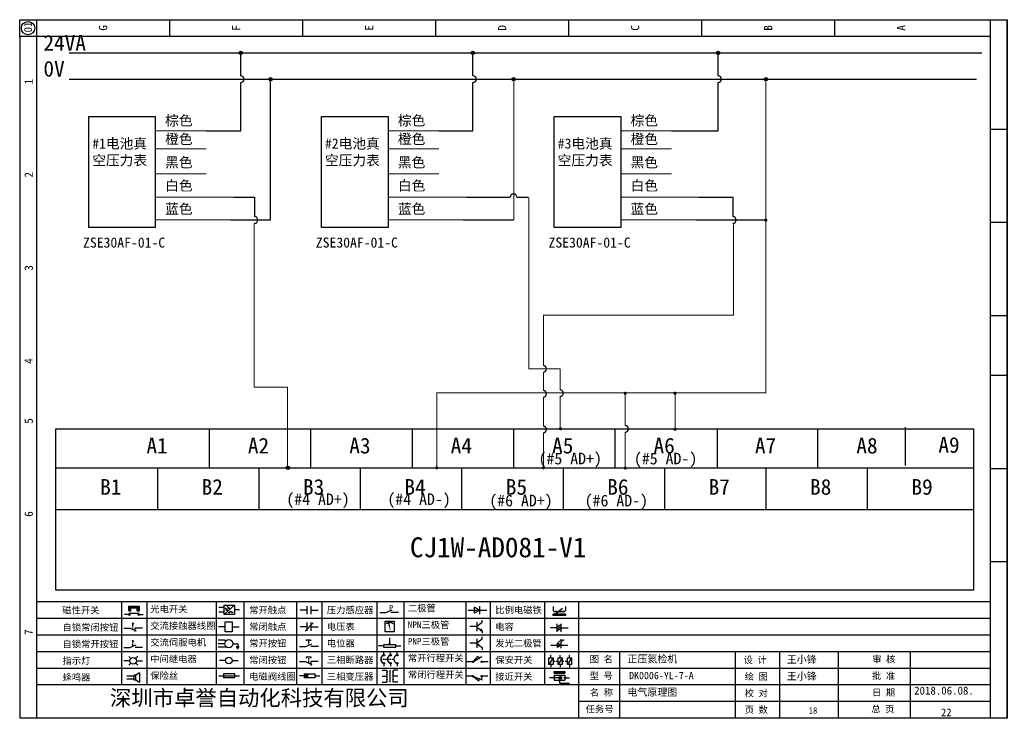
# Model space of a CAD drawing. Header units: millimetres. Extents: x 946 to 4507, y -1073 to 3239.
# Drawn here: x 1613.5 to 1910.5, y -706.6 to -496.6 of the extents above; entities that cross this region are included whole.
import ezdxf

# ---------------------------------------------------------------- set-up
doc = ezdxf.new("R2010")
doc.units = ezdxf.units.MM
doc.layers.add('1', color=3, linetype='Continuous', lineweight=20)
doc.styles.get("Standard").update_dxf_attribs({"font": ''})
doc.styles.add('汉字', font='')
doc.styles.get('Standard').set_extended_font_data('SimSun')
doc.styles.get('汉字').set_extended_font_data('新宋体')

# ---------------------------------------------------------------- blocks, each defined once
blk = doc.blocks.new('磁性开关')
at = {"linetype": 'ByBlock'}
h = blk.add_hatch(dxfattribs=at)
h.set_pattern_fill('ANSI31', color=256, scale=0.1, style=0)
h.paths.add_polyline_path([(-1907.69, -775.29), (-1910.88, -775.29), (-1910.88, -776.69), (-1910.25, -776.69), (-1910.25, -775.79), (-1908.31, -775.79), (-1908.31, -776.69), (-1907.69, -776.69)])
for p, q in [((-1910.91, -777.81), (-1912.09, -777.81)), ((-1910.88, -776.69), (-1910.88, -775.29)), ((-1910.88, -775.29), (-1907.69, -775.29)), ((-1910.88, -776.69), (-1910.25, -776.69)), ((-1910.88, -777.39), (-1907.69, -777.39)), ((-1910.25, -776.69), (-1910.25, -775.79)), ((-1910.25, -775.79), (-1908.31, -775.79)), ((-1908.31, -776.69), (-1908.31, -775.79)), ((-1908.31, -776.69), (-1907.69, -776.69)), ((-1907.69, -775.29), (-1907.69, -776.69)), ((-1907.66, -777.81), (-1906.48, -777.81))]:
    blk.add_line(p, q, dxfattribs=at)
for centre in [(-1910.68, -777.81), (-1907.88, -777.81)]:
    blk.add_circle(centre, 0.225, dxfattribs=at)
blk = doc.blocks.new('*U61')
at = {"linetype": 'ByBlock'}
for p, q in [((-1909.23, -780.45), (-1909.23, -780.67)), ((-1909.23, -780.45), (-1908.92, -780.84)), ((-1909.23, -780.84), (-1909.23, -781.05)), ((-1911.92, -782.07), (-1910.06, -782.07)), ((-1910.06, -782.07), (-1908.18, -782.88)), ((-1909.23, -781.23), (-1909.23, -781.44)), ((-1909.23, -781.61), (-1909.23, -781.83)), ((-1909.23, -782), (-1909.23, -782.21)), ((-1909.23, -782.38), (-1909.23, -782.43)), ((-1908.52, -783.07), (-1908.52, -782.07)), ((-1906.25, -782.07), (-1908.52, -782.07))]:
    blk.add_line(p, q, dxfattribs=at)
blk = doc.blocks.new('*U62')
at = {"linetype": 'ByBlock'}
for p, q in [((-1911.92, -792.89), (-1910.06, -792.89)), ((-1910.06, -792.89), (-1908.18, -792.08)), ((-1908.88, -791.17), (-1909.23, -790.71)), ((-1909.23, -790.71), (-1909.23, -790.92)), ((-1909.23, -791.09), (-1909.23, -791.31)), ((-1909.23, -791.48), (-1909.23, -791.69)), ((-1909.23, -791.86), (-1909.23, -792.08)), ((-1909.23, -792.25), (-1909.23, -792.47)), ((-1906.25, -792.89), (-1908.52, -792.89))]:
    blk.add_line(p, q, dxfattribs=at)
blk = doc.blocks.new('蜂鸣器')
at = {"linetype": 'ByBlock'}
for p, q in [((-1907.17, -795.53), (-1908.25, -796.26)), ((-1907.17, -795.53), (-1907.17, -798.41)), ((-1908.8, -796.48), (-1911.01, -796.48)), ((-1908.8, -797.46), (-1911.01, -797.46)), ((-1908.25, -796.26), (-1908.8, -796.26)), ((-1908.8, -797.68), (-1908.8, -796.26)), ((-1908.25, -797.68), (-1908.8, -797.68)), ((-1908.25, -797.68), (-1908.25, -796.26)), ((-1907.17, -798.41), (-1908.25, -797.68))]:
    blk.add_line(p, q, dxfattribs=at)
blk = doc.blocks.new('指示灯')
at = {"linetype": 'ByBlock'}
for p, q in [((-1854.25, -776.92), (-1856.06, -776.92)), ((-1854.62, -775.59), (-1853.97, -776.23)), ((-1854.62, -778.25), (-1853.97, -777.61)), ((-1851.9, -775.59), (-1852.54, -776.23)), ((-1851.9, -778.25), (-1852.54, -777.61)), ((-1852.26, -776.92), (-1850.45, -776.92))]:
    blk.add_line(p, q, dxfattribs=at)
blk.add_circle((-1853.26, -776.92), 0.992, dxfattribs=at)
blk = doc.blocks.new('光电开关')
at = {"linetype": 'ByBlock'}
h = blk.add_hatch(dxfattribs=at)
h.set_pattern_fill('ANSI31', color=256, scale=0.01, style=0)
h.set_pattern_definition([(45, (0.172267, 0), (-0.0224506403, 0.0224506403), [])])
h.paths.add_polyline_path([(-1882.44, -776.34), (-1882.5, -775.91), (-1882.68, -776.07)])
h.paths.add_polyline_path([(-1882.44, -776.34), (-1882.68, -776.07), (-1882.86, -776.23)])
h.paths.add_polyline_path([(-1883.11, -776.45), (-1883.29, -776.61), (-1883.05, -776.88)])
h.paths.add_polyline_path([(-1883.29, -776.61), (-1883.47, -776.77), (-1883.05, -776.88)])
for p, q in [((-1884.01, -775.96), (-1885.56, -775.96)), ((-1884.01, -777.39), (-1885.56, -777.39)), ((-1880.91, -775.3), (-1884.01, -778.05)), ((-1883.75, -776.09), (-1883.05, -776.88)), ((-1883.11, -776.45), (-1883.47, -776.77)), ((-1883.05, -776.88), (-1883.47, -776.77)), ((-1883.14, -775.55), (-1882.44, -776.34)), ((-1883.05, -776.88), (-1883.11, -776.45)), ((-1882.5, -775.91), (-1882.86, -776.23)), ((-1882.44, -776.34), (-1882.86, -776.23)), ((-1882.78, -777.47), (-1882.23, -777.47)), ((-1882.44, -776.34), (-1882.5, -775.91)), ((-1882.23, -777.47), (-1882.23, -777.14)), ((-1882.23, -777.14), (-1881.78, -777.14)), ((-1881.78, -777.47), (-1881.78, -777.14)), ((-1881.23, -777.47), (-1881.78, -777.47)), ((-1879.37, -776.67), (-1880.91, -776.67))]:
    blk.add_line(p, q, dxfattribs=at)
blk.add_lwpolyline([(-1884.01, -775.3), (-1880.91, -775.3), (-1880.91, -778.05), (-1884.01, -778.05)], close=True, dxfattribs=at)
blk = doc.blocks.new('交流接触器线圈')
at = {"linetype": 'ByBlock'}
for p, q in [((-1880.82, -781.77), (-1882.87, -781.77)), ((-1878.72, -781.77), (-1876.67, -781.77))]:
    blk.add_line(p, q, dxfattribs=at)
blk.add_lwpolyline([(-1880.82, -780.28), (-1878.72, -780.28), (-1878.72, -783.26), (-1880.82, -783.26)], close=True, dxfattribs=at)
blk = doc.blocks.new('交流伺服电机')
at = {"linetype": 'ByBlock'}
for p, q in [((-1880.97, -785.75), (-1882.94, -785.75)), ((-1880.97, -786.85), (-1882.94, -786.85)), ((-1880.97, -785.75), (-1880.65, -786.03)), ((-1878.49, -786.85), (-1877.07, -786.85)), ((-1877.07, -786.85), (-1877.07, -787.72)), ((-1880.97, -787.94), (-1882.94, -787.94)), ((-1880.97, -787.94), (-1880.65, -787.67)), ((-1877.54, -787.72), (-1876.59, -787.72)), ((-1877.38, -788.01), (-1876.75, -788.01)), ((-1877.23, -788.29), (-1876.9, -788.29))]:
    blk.add_line(p, q, dxfattribs=at)
blk.add_circle((-1879.73, -786.85), 1.24, dxfattribs=at)
blk = doc.blocks.new('中间继电器')
at = {"linetype": 'ByBlock'}
for p, q in [((-1880.72, -791.92), (-1882.54, -791.92)), ((-1878.74, -791.92), (-1876.92, -791.92))]:
    blk.add_line(p, q, dxfattribs=at)
blk.add_circle((-1879.73, -791.92), 0.992, dxfattribs=at)
blk = doc.blocks.new('保险丝')
at = {"linetype": 'ByBlock'}
blk.add_line((-1882.72, -796.49), (-1876.55, -796.49), dxfattribs=at)
blk.add_lwpolyline([(-1881.2, -795.86), (-1878.06, -795.86), (-1878.06, -797.12), (-1881.2, -797.12)], close=True, dxfattribs=at)
blk = doc.blocks.new('常开按钮')
at = {"linetype": 'ByBlock'}
for p, q in [((-1910.06, -787.73), (-1908.18, -786.93)), ((-1909.9, -785.68), (-1908.56, -785.68)), ((-1909.9, -785.68), (-1909.9, -786.07)), ((-1909.23, -785.68), (-1909.23, -785.89)), ((-1909.23, -786.06), (-1909.23, -786.28)), ((-1909.23, -786.45), (-1909.23, -786.67)), ((-1909.23, -786.84), (-1909.23, -787.05)), ((-1908.56, -785.68), (-1908.56, -786.07)), ((-1911.92, -787.73), (-1910.06, -787.73)), ((-1909.23, -787.22), (-1909.23, -787.38)), ((-1906.25, -787.73), (-1908.52, -787.73))]:
    blk.add_line(p, q, dxfattribs=at)
blk = doc.blocks.new('常开触点')
at = {"linetype": 'ByBlock'}
for p, q in [((-1853.82, -782.99), (-1853.82, -780.56)), ((-1852.6, -782.99), (-1852.6, -780.56)), ((-1853.82, -781.77), (-1855.88, -781.77)), ((-1852.6, -781.77), (-1850.55, -781.77))]:
    blk.add_line(p, q, dxfattribs=at)
blk = doc.blocks.new('常闭触点')
at = {"linetype": 'ByBlock'}
for p, q in [((-1853.82, -786.77), (-1855.88, -786.77)), ((-1852.01, -785.66), (-1854.43, -788.1)), ((-1853.82, -787.99), (-1853.82, -785.56)), ((-1852.6, -787.99), (-1852.6, -785.56)), ((-1852.6, -786.77), (-1850.55, -786.77))]:
    blk.add_line(p, q, dxfattribs=at)
blk = doc.blocks.new('常闭按钮')
at = {"linetype": 'ByBlock'}
for p, q in [((-1856.13, -792.28), (-1854.28, -792.28)), ((-1854.28, -792.28), (-1852.4, -793.09)), ((-1854.11, -790.83), (-1852.77, -790.83)), ((-1854.11, -790.83), (-1854.11, -791.22)), ((-1853.44, -790.83), (-1853.44, -791.04)), ((-1853.44, -791.21), (-1853.44, -791.43)), ((-1853.44, -791.6), (-1853.44, -791.82)), ((-1853.44, -791.99), (-1853.44, -792.2)), ((-1853.44, -792.37), (-1853.44, -792.53)), ((-1852.77, -790.83), (-1852.77, -791.22)), ((-1850.47, -792.28), (-1852.73, -792.28)), ((-1852.73, -792.28), (-1852.73, -793.43))]:
    blk.add_line(p, q, dxfattribs=at)
blk = doc.blocks.new('电磁阀线圈')
at = {"linetype": 'ByBlock'}
for p, q in [((-1854.61, -795.92), (-1853.75, -797.16)), ((-1853.75, -795.92), (-1854.61, -797.16)), ((-1853.75, -795.92), (-1853.75, -797.16)), ((-1854.61, -796.54), (-1856.17, -796.54)), ((-1851.53, -796.54), (-1849.97, -796.54))]:
    blk.add_line(p, q, dxfattribs=at)
blk.add_lwpolyline([(-1854.61, -795.92), (-1851.53, -795.92), (-1851.53, -797.16), (-1854.61, -797.16)], close=True, dxfattribs=at)
blk = doc.blocks.new('电压表')
at = {"linetype": 'ByBlock'}
for p, q in [((-1814.84, -780.75), (-1814.91, -781.13)), ((-1814.6, -781.05), (-1814.91, -781.13)), ((-1814.84, -780.75), (-1814.46, -782.26)), ((-1814.84, -780.75), (-1814.6, -781.05))]:
    blk.add_line(p, q, dxfattribs=at)
blk.add_lwpolyline([(-1815.84, -780.34), (-1813.07, -780.34), (-1813.07, -783.49), (-1815.84, -783.49)], close=True, dxfattribs=at)
blk.add_arc((-1814.46, -782.26), 1.56, 46.8313, 133.1687, dxfattribs=at)
at = {"linetype": 'ByBlock', "insert": (-1814.7, -782.39), "char_height": 0.75, "width": 0.6768, "attachment_point": 1}
blk.add_mtext('V', dxfattribs=at)
blk = doc.blocks.new('电位器')
at = {"linetype": 'ByBlock'}
for p, q in [((-1814.45, -787.3), (-1814.62, -786.96)), ((-1814.62, -786.96), (-1814.27, -786.96)), ((-1814.45, -787.3), (-1814.45, -785.39)), ((-1814.45, -787.3), (-1814.27, -786.96)), ((-1816.21, -787.75), (-1817.79, -787.75)), ((-1812.68, -787.75), (-1811.1, -787.75))]:
    blk.add_line(p, q, dxfattribs=at)
blk.add_lwpolyline([(-1816.21, -787.3), (-1812.68, -787.3), (-1812.68, -788.2), (-1816.21, -788.2)], close=True, dxfattribs=at)
blk = doc.blocks.new('三相断路器')
at = {"linetype": 'ByBlock'}
for p, q in [((-1816.17, -790.33), (-1816.17, -789.7)), ((-1814.17, -790.33), (-1814.17, -789.7)), ((-1812.18, -790.33), (-1812.18, -789.7)), ((-1817.14, -791.74), (-1816.72, -791.74)), ((-1816.45, -791.74), (-1816.03, -791.74)), ((-1815.76, -791.74), (-1815.34, -791.74)), ((-1815.07, -791.74), (-1814.65, -791.74)), ((-1814.38, -791.74), (-1813.96, -791.74)), ((-1813.69, -791.74), (-1813.27, -791.74)), ((-1816.17, -793.19), (-1816.17, -793.83)), ((-1814.17, -793.19), (-1814.17, -793.83)), ((-1812.18, -793.19), (-1812.18, -793.83))]:
    blk.add_line(p, q, dxfattribs=at)
for centre in [(-1816.17, -790.55), (-1816.17, -792.98), (-1814.17, -790.55), (-1814.17, -792.98), (-1812.18, -790.55), (-1812.18, -792.98)]:
    blk.add_circle(centre, 0.219, dxfattribs=at)
for centre in [(-1815.81, -791.74), (-1813.82, -791.74), (-1811.83, -791.74)]:
    blk.add_arc(centre, 1.32, 115.5791, 244.4209, dxfattribs=at)
blk = doc.blocks.new('三相变压器')
at = {"linetype": 'ByBlock'}
for p, q in [((-1816.69, -795.03), (-1815.37, -795.03)), ((-1815.37, -795.03), (-1815.37, -795.24)), ((-1814.34, -798.7), (-1814.34, -795.04)), ((-1812, -795.03), (-1813.32, -795.03)), ((-1813.32, -795.03), (-1813.32, -795.24)), ((-1816.69, -796.87), (-1815.37, -796.87)), ((-1816.69, -798.71), (-1815.37, -798.71)), ((-1815.37, -798.71), (-1815.37, -798.5)), ((-1812, -796.87), (-1813.32, -796.87)), ((-1813.32, -798.71), (-1813.32, -798.5)), ((-1812, -798.71), (-1813.32, -798.71))]:
    blk.add_line(p, q, dxfattribs=at)
for centre, start, end in [((-1815.37, -795.51), 270, 90), ((-1815.37, -796.06), 270, 90), ((-1813.32, -795.51), 90, 270), ((-1813.32, -796.06), 90, 270), ((-1815.37, -796.6), 270, 90), ((-1815.37, -797.14), 270, 90), ((-1815.37, -797.68), 270, 90), ((-1815.37, -798.23), 270, 90), ((-1813.32, -796.6), 90, 270), ((-1813.32, -797.14), 90, 270), ((-1813.32, -797.68), 90, 270), ((-1813.32, -798.23), 90, 270)]:
    blk.add_arc(centre, 0.271, start, end, dxfattribs=at)
blk = doc.blocks.new('压力感应器')
at = {"linetype": 'ByBlock'}
for p, q in [((-1817.44, -777.73), (-1815.59, -777.73)), ((-1815.59, -777.73), (-1813.71, -776.93)), ((-1811.78, -777.73), (-1814.05, -777.73))]:
    blk.add_line(p, q, dxfattribs=at)
at = {"linetype": 'ByBlock', "insert": (-1814.65, -775.48), "char_height": 1.68, "width": 1.2242, "attachment_point": 1}
blk.add_mtext('{\\fNSimSun|b0|i0|c134|p49;P}', dxfattribs=at)
blk = doc.blocks.new('二极管')
at = {"linetype": 'ByBlock'}
for p, q in [((-1787.52, -776.77), (-1781.92, -776.77)), ((-1783.97, -776.77), (-1785.69, -775.9)), ((-1785.69, -775.9), (-1785.69, -777.65)), ((-1783.97, -776.77), (-1785.69, -777.65)), ((-1783.97, -777.99), (-1783.97, -775.56))]:
    blk.add_line(p, q, dxfattribs=at)
blk = doc.blocks.new('NPN三极管')
at = {"linetype": 'ByBlock'}
for p, q in [((-1785.73, -780.61), (-1785.73, -783.32)), ((-1785.73, -781.82), (-1784.15, -780.66)), ((-1784.15, -780.66), (-1784.15, -779.98)), ((-1785.73, -781.97), (-1787.81, -781.97)), ((-1785.73, -782.11), (-1784.15, -783.27)), ((-1784.41, -782.73), (-1784.74, -783.18)), ((-1784.15, -783.27), (-1784.74, -783.18)), ((-1784.15, -783.27), (-1784.41, -782.73)), ((-1784.15, -783.27), (-1784.15, -783.96))]:
    blk.add_line(p, q, dxfattribs=at)
blk = doc.blocks.new('PNP三极管')
at = {"linetype": 'ByBlock'}
for p, q in [((-1784.9, -786.74), (-1786.98, -786.74)), ((-1784.9, -785.38), (-1784.9, -788.09)), ((-1784.9, -786.59), (-1783.32, -785.43)), ((-1784.9, -786.88), (-1783.32, -788.04)), ((-1784.9, -786.88), (-1784.31, -786.97)), ((-1784.9, -786.88), (-1784.64, -787.42)), ((-1784.31, -786.97), (-1784.64, -787.42)), ((-1783.32, -785.43), (-1783.32, -784.75)), ((-1783.32, -788.04), (-1783.32, -788.73))]:
    blk.add_line(p, q, dxfattribs=at)
blk = doc.blocks.new('常开行程开关')
at = {"linetype": 'ByBlock'}
for p, q in [((-1786.29, -792.3), (-1788.01, -792.3)), ((-1785.89, -792.17), (-1784.52, -790.62)), ((-1785.89, -792.17), (-1783.43, -790.72)), ((-1784.52, -790.62), (-1784.19, -791.17)), ((-1781.48, -792.3), (-1783.21, -792.3))]:
    blk.add_line(p, q, dxfattribs=at)
for centre in [(-1786.07, -792.3), (-1783.42, -792.3)]:
    blk.add_circle(centre, 0.219, dxfattribs=at)
blk = doc.blocks.new('常闭行程开关')
at = {"linetype": 'ByBlock'}
for p, q in [((-1786.34, -796.62), (-1788.07, -796.62)), ((-1785.93, -796.72), (-1783.25, -797.7)), ((-1785.93, -796.72), (-1784.3, -798)), ((-1784.3, -798), (-1784.08, -797.4)), ((-1783.48, -796.84), (-1783.48, -797.85)), ((-1781.54, -796.62), (-1783.26, -796.62))]:
    blk.add_line(p, q, dxfattribs=at)
for centre in [(-1786.12, -796.62), (-1783.48, -796.62)]:
    blk.add_circle(centre, 0.219, dxfattribs=at)
blk = doc.blocks.new('电容')
at = {"linetype": 'ByBlock'}
for p, q in [((-1756.08, -782.99), (-1756.08, -780.56)), ((-1754.86, -780.79), (-1756.08, -781.55)), ((-1754.86, -782.99), (-1754.86, -780.56)), ((-1756.08, -781.77), (-1758.13, -781.77)), ((-1754.86, -781.44), (-1756.08, -782.2)), ((-1754.86, -781.99), (-1756.08, -782.75)), ((-1754.86, -781.77), (-1752.81, -781.77))]:
    blk.add_line(p, q, dxfattribs=at)
blk = doc.blocks.new('发光二极管')
at = {"linetype": 'ByBlock'}
for p, q in [((-1758.01, -786.77), (-1752.89, -786.77)), ((-1754.84, -786.77), (-1756.04, -786.16)), ((-1756.04, -786.16), (-1756.04, -787.39)), ((-1754.84, -786.77), (-1756.04, -787.39)), ((-1755.78, -785.92), (-1754.89, -785.14)), ((-1754.89, -785.14), (-1755.2, -785.22)), ((-1755.2, -785.22), (-1755.01, -785.43)), ((-1755.08, -785.92), (-1754.18, -785.14)), ((-1754.89, -785.14), (-1755.01, -785.43)), ((-1754.84, -787.63), (-1754.84, -785.92)), ((-1754.18, -785.14), (-1754.49, -785.22)), ((-1754.49, -785.22), (-1754.31, -785.43)), ((-1754.18, -785.14), (-1754.31, -785.43))]:
    blk.add_line(p, q, dxfattribs=at)
blk = doc.blocks.new('比例电磁阀')
at = {"linetype": 'ByBlock'}
for p, q in [((-1757.26, -775.38), (-1757.26, -776.71)), ((-1757.26, -776.71), (-1757.05, -776.71)), ((-1753.6, -777.73), (-1757.25, -777.73)), ((-1757.25, -778.13), (-1757.25, -777.73)), ((-1753.6, -778.13), (-1757.25, -778.13)), ((-1754.5, -775.98), (-1756.35, -777.44)), ((-1756.35, -777.44), (-1756.25, -777.25)), ((-1756.35, -777.44), (-1756.15, -777.38)), ((-1756.15, -777.38), (-1756.25, -777.25)), ((-1753.58, -776.71), (-1753.8, -776.71)), ((-1753.6, -777.73), (-1753.6, -778.13)), ((-1753.58, -775.38), (-1753.58, -776.71))]:
    blk.add_line(p, q, dxfattribs=at)
for centre in [(-1756.78, -776.71), (-1756.24, -776.71), (-1755.7, -776.71), (-1755.15, -776.71), (-1754.61, -776.71), (-1754.07, -776.71)]:
    blk.add_arc(centre, 0.271, 180, 0, dxfattribs=at)
blk = doc.blocks.new('保安开关')
at = {"linetype": 'ByBlock'}
for p, q in [((-1757.96, -790.79), (-1757.96, -789.97)), ((-1755.17, -790.79), (-1755.17, -789.97)), ((-1752.39, -790.79), (-1752.39, -789.97)), ((-1757.33, -790.79), (-1758.6, -792.81)), ((-1757.96, -792.81), (-1757.96, -793.62)), ((-1757.33, -791.8), (-1756.72, -791.8)), ((-1756.35, -791.8), (-1755.89, -791.8)), ((-1754.54, -790.79), (-1755.81, -792.81)), ((-1755.17, -792.81), (-1755.17, -793.62)), ((-1754.52, -791.8), (-1754.06, -791.8)), ((-1753.69, -791.8), (-1753.08, -791.8)), ((-1751.75, -790.79), (-1753.02, -792.81)), ((-1752.39, -792.81), (-1752.39, -793.62))]:
    blk.add_line(p, q, dxfattribs=at)
for points in [[(-1758.6, -790.79), (-1757.33, -790.79), (-1757.33, -792.81), (-1758.6, -792.81)], [(-1755.81, -790.79), (-1754.54, -790.79), (-1754.54, -792.81), (-1755.81, -792.81)], [(-1753.02, -790.79), (-1751.75, -790.79), (-1751.75, -792.81), (-1753.02, -792.81)]]:
    blk.add_lwpolyline(points, close=True, dxfattribs=at)
blk = doc.blocks.new('接近开关')
at = {"linetype": 'ByBlock'}
h = blk.add_hatch(dxfattribs=at)
h.set_pattern_fill('ANSI31', color=256, scale=0.01, style=0)
h.set_pattern_definition([(45, (-89.131516, -30.795668), (-0.0224506403, 0.0224506403), [])])
h.paths.add_polyline_path([(-1513.76, -1123.35), (-1513.76, -1122.85), (-1516.96, -1122.85), (-1516.96, -1123.35)])
for p, q in [((-1517.18, -1124.71), (-1518.36, -1124.71)), ((-1516.96, -1123.35), (-1516.96, -1122.85)), ((-1516.96, -1122.85), (-1513.76, -1122.85)), ((-1516.96, -1123.35), (-1513.76, -1123.35)), ((-1516.96, -1123.95), (-1513.76, -1123.95)), ((-1516.96, -1123.95), (-1516.96, -1125.47)), ((-1516.96, -1125.47), (-1513.76, -1125.47)), ((-1515.91, -1124.71), (-1516.45, -1124.71)), ((-1515.11, -1124.31), (-1515.91, -1124.71)), ((-1515.11, -1125.11), (-1515.91, -1124.71)), ((-1515.33, -1124.53), (-1515.17, -1124.53)), ((-1515.33, -1124.88), (-1515.17, -1124.88)), ((-1515.25, -1124.45), (-1515.25, -1124.61)), ((-1515.11, -1124.31), (-1515.11, -1125.11)), ((-1515.11, -1124.48), (-1514.58, -1124.48)), ((-1515.11, -1124.94), (-1514.58, -1124.94)), ((-1513.76, -1122.85), (-1513.76, -1123.35)), ((-1513.76, -1123.95), (-1513.76, -1125.47)), ((-1513.54, -1124.71), (-1512.36, -1124.71)), ((-1515.36, -1125.69), (-1515.36, -1126.36)), ((-1515.36, -1126.36), (-1512.36, -1126.36))]:
    blk.add_line(p, q, dxfattribs=at)
for centre in [(-1516.96, -1124.71), (-1515.36, -1125.47), (-1513.76, -1124.71)]:
    blk.add_circle(centre, 0.225, dxfattribs=at)

msp = doc.modelspace()

# ---------------------------------------------------------------- hatches: boundary and pattern name
at = {"lineweight": -2}
h = msp.add_hatch(color=0, dxfattribs=at)
edge = h.paths.add_edge_path()
edge.add_arc((1679.992, -506.616), 0.5, 0, 360)
h = msp.add_hatch(color=0, dxfattribs=at)
edge = h.paths.add_edge_path()
edge.add_arc((1749.856, -506.616), 0.5, 0, 360)
h = msp.add_hatch(color=0, dxfattribs=at)
edge = h.paths.add_edge_path()
edge.add_arc((1823.566, -506.616), 0.5, 0, 360)
h = msp.add_hatch(color=0, dxfattribs=at)
edge = h.paths.add_edge_path()
edge.add_arc((1689.002, -514.488), 0.5, 0, 360)
h = msp.add_hatch(color=0, dxfattribs=at)
edge = h.paths.add_edge_path()
edge.add_arc((1762.062, -514.488), 0.5, 0, 360)
h = msp.add_hatch(color=0, dxfattribs=at)
edge = h.paths.add_edge_path()
edge.add_arc((1837.952, -514.488), 0.5, 0, 360)
h = msp.add_hatch(color=0, dxfattribs=at)
edge = h.paths.add_edge_path()
edge.add_arc((1837.92, -556.884), 0.5, 0, 360)
h = msp.add_hatch(color=0, dxfattribs=at)
edge = h.paths.add_edge_path()
edge.add_arc((1795.614, -608.921), 0.5, 0, 360)
h = msp.add_hatch(color=0, dxfattribs=at)
edge = h.paths.add_edge_path()
edge.add_arc((1810.616, -608.921), 0.5, 0, 360)
h = msp.add_hatch(color=0, dxfattribs=at)
edge = h.paths.add_edge_path()
edge.add_arc((1776.176, -619.577), 0.5, 0, 360)
h = msp.add_hatch(color=0, dxfattribs=at)
edge = h.paths.add_edge_path()
edge.add_arc((1810.656, -619.744), 0.5, 0, 360)
h = msp.add_hatch(color=0, dxfattribs=at)
edge = h.paths.add_edge_path()
edge.add_arc((1694.167, -631.326), 0.5, 0, 360)
h = msp.add_hatch(color=0, dxfattribs=at)
edge = h.paths.add_edge_path()
edge.add_arc((1738.955, -631.331), 0.5, 0, 360)
h = msp.add_hatch(color=0, dxfattribs=at)
edge = h.paths.add_edge_path()
edge.add_arc((1771.047, -631.323), 0.5, 0, 360)
h = msp.add_hatch(color=0, dxfattribs=at)
edge = h.paths.add_edge_path()
edge.add_arc((1795.706, -631.414), 0.5, 0, 360)

# ---------------------------------------------------------------- linework, layer by layer
at = {"linetype": 'ByBlock'}
for p, q in [((1613.54, -496.623), (1910.54, -496.623)), ((1613.54, -501.623), (1613.54, -496.623)), ((1618.54, -496.623), (1618.54, -706.623)), ((1910.54, -496.623), (1910.54, -706.623)), ((1910.54, -706.623), (1910.54, -496.623)), ((1613.54, -501.623), (1613.54, -686.623)), ((1905.54, -671.623), (1618.54, -671.623)), ((1905.54, -676.623), (1618.54, -676.623)), ((1905.54, -681.623), (1618.54, -681.623)), ((1613.54, -686.623), (1613.54, -706.623)), ((1905.54, -686.623), (1618.54, -686.623)), ((1905.54, -691.623), (1618.54, -691.623)), ((1905.54, -696.623), (1618.54, -696.623)), ((1905.54, -701.623), (1781.563, -701.623)), ((1910.54, -706.623), (1613.54, -706.623))]:
    msp.add_line(p, q, dxfattribs=at)
at = {"color": 0, "lineweight": -2}
for p, q in [((1628.352, -506.616), (1902.916, -506.616)), ((1679.992, -513.488), (1679.992, -506.616)), ((1749.856, -513.488), (1749.856, -506.616)), ((1823.566, -513.488), (1823.566, -506.616)), ((1628.352, -514.488), (1901.322, -514.488)), ((1679.992, -530.064), (1679.992, -515.488)), ((1689.002, -556.821), (1689.002, -514.488)), ((1749.856, -530.064), (1749.856, -515.488)), ((1823.566, -530.064), (1823.566, -515.488)), ((1669.583, -530.064), (1679.992, -530.064)), ((1739.583, -530.064), (1749.856, -530.064)), ((1809.583, -530.064), (1823.566, -530.064)), ((1677.91, -549.946), (1684.132, -549.946)), ((1684.132, -549.946), (1684.132, -555.821)), ((1747.91, -549.946), (1761.068, -549.946)), ((1763.025, -549.966), (1766.6, -549.966)), ((1817.91, -549.946), (1827.99, -549.946)), ((1827.99, -549.946), (1827.99, -555.821)), ((1676.91, -556.821), (1689.002, -556.821)), ((1746.91, -556.821), (1762.062, -556.821)), ((1816.91, -556.821), (1837.952, -556.821)), ((1670.616, -631.366), (1670.616, -619.779)), ((1701.116, -631.366), (1701.116, -619.779)), ((1731.616, -631.366), (1731.616, -619.779)), ((1762.116, -631.366), (1762.116, -619.779)), ((1792.616, -631.366), (1792.616, -619.779)), ((1823.443, -631.112), (1823.443, -619.525)), ((1853.616, -631.366), (1853.616, -619.779)), ((1879.892, -630.661), (1879.892, -619.074)), ((1624.429, -631.366), (1900.379, -631.366)), ((1654.929, -631.366), (1654.929, -643.875)), ((1685.429, -631.366), (1685.429, -643.875)), ((1715.929, -631.366), (1715.929, -643.875)), ((1746.429, -631.366), (1746.429, -643.875)), ((1776.929, -631.366), (1776.929, -643.875)), ((1807.429, -631.366), (1807.429, -643.875)), ((1837.929, -631.366), (1837.929, -643.875)), ((1868.429, -631.366), (1868.429, -643.875)), ((1624.429, -643.875), (1900.358, -643.875)), ((1644.119, -671.623), (1644.119, -696.623)), ((1651.795, -671.623), (1651.795, -696.623)), ((1672.585, -671.623), (1672.585, -696.623)), ((1680.939, -671.623), (1680.939, -696.623)), ((1696.793, -671.623), (1696.793, -696.623)), ((1704.442, -671.623), (1704.442, -696.623)), ((1720.934, -671.623), (1720.934, -696.623)), ((1729.036, -671.623), (1729.036, -696.623)), ((1747.655, -671.623), (1747.655, -696.623)), ((1755.015, -671.623), (1755.015, -696.623)), ((1771.325, -671.623), (1771.325, -696.623)), ((1781.563, -671.623), (1781.563, -706.538)), ((1793.884, -686.623), (1793.884, -706.538)), ((1828.755, -686.623), (1828.755, -706.623)), ((1842.019, -686.623), (1842.019, -706.623)), ((1859.711, -686.623), (1859.711, -706.623)), ((1881.322, -686.623), (1881.322, -706.623))]:
    msp.add_line(p, q, dxfattribs=at)
at = {"lineweight": 0}
for p, q in [((1654.355, -530.064), (1669.583, -530.064)), ((1724.355, -530.064), (1739.583, -530.064)), ((1794.355, -530.064), (1809.583, -530.064)), ((1654.3, -535.453), (1669.583, -535.453)), ((1724.3, -535.453), (1739.583, -535.453)), ((1794.3, -535.453), (1809.583, -535.453)), ((1654.3, -542.946), (1669.583, -542.946)), ((1724.3, -542.946), (1739.583, -542.946)), ((1794.3, -542.946), (1809.583, -542.946)), ((1654.3, -549.946), (1669.583, -549.946)), ((1669.583, -549.946), (1677.91, -549.946)), ((1724.3, -549.946), (1739.583, -549.946)), ((1739.583, -549.946), (1747.91, -549.946)), ((1794.3, -549.946), (1809.583, -549.946)), ((1809.583, -549.946), (1817.91, -549.946)), ((1654.3, -556.821), (1676.91, -556.821)), ((1724.3, -556.821), (1746.91, -556.821)), ((1794.3, -556.821), (1816.91, -556.821))]:
    msp.add_line(p, q, dxfattribs=at)
at = {"linetype": 'ByBlock'}
for points in [[(1658.54, -496.623), (1658.54, -501.623)], [(1698.54, -496.623), (1698.54, -501.623)], [(1738.54, -496.623), (1738.54, -501.623)], [(1778.54, -496.623), (1778.54, -501.623)], [(1818.54, -496.623), (1818.54, -501.623)], [(1858.54, -496.623), (1858.54, -501.623)], [(1905.54, -706.623), (1905.54, -496.623)], [(1905.54, -501.623), (1613.54, -501.623)], [(1910.54, -529.623), (1905.54, -529.623)], [(1910.54, -557.623), (1905.54, -557.623)], [(1910.54, -585.623), (1905.54, -585.623)], [(1910.54, -603.623), (1905.54, -603.623)], [(1910.54, -631.623), (1905.54, -631.623)], [(1910.54, -659.623), (1905.54, -659.623)]]:
    msp.add_lwpolyline(points, dxfattribs=at)
for points in [[(1634.269, -525.737), (1654.3, -525.737), (1654.3, -559.046), (1634.269, -559.046)], [(1704.269, -525.737), (1724.3, -525.737), (1724.3, -559.046), (1704.269, -559.046)], [(1774.269, -525.737), (1794.3, -525.737), (1794.3, -559.046), (1774.269, -559.046)]]:
    msp.add_lwpolyline(points, close=True)
at = {"color": 0, "lineweight": -2}
msp.add_lwpolyline([(1624.429, -619.633), (1900.358, -619.633), (1900.358, -668.118), (1624.429, -668.118)], close=True, dxfattribs=at)
at = {"linetype": 'ByBlock'}
msp.add_circle((1616.028, -499.15), 2, dxfattribs=at)
at = {"color": 0, "lineweight": -2}
for centre in [(1679.992, -506.616), (1749.856, -506.616), (1823.566, -506.616), (1689.002, -514.488), (1762.062, -514.488), (1837.952, -514.488), (1694.167, -631.326)]:
    msp.add_circle(centre, 0.5, dxfattribs=at)
for centre, start, end in [((1679.992, -514.488), 270, 90), ((1749.856, -514.488), 270, 90), ((1823.566, -514.488), 270, 90), ((1762.038, -550.011), 0, 180), ((1684.132, -556.821), 270, 90), ((1827.99, -556.821), 270, 90), ((1770.945, -601.555), 270, 90), ((1770.979, -609.084), 270, 90), ((1776.012, -608.899), 270, 90), ((1770.927, -619.82), 270, 90), ((1795.624, -619.593), 270, 90)]:
    msp.add_arc(centre, 1, start, end, dxfattribs=at)
at = {"layer": '1', "color": 7, "linetype": 'Continuous', "lineweight": 13}
for p, q in [((1762.13, -514.126), (1762.13, -556.825)), ((1837.929, -556.819), (1837.929, -514.425)), ((1766.618, -550.177), (1766.618, -601.571)), ((1684.034, -557.879), (1684.034, -607.094)), ((1828.182, -558.162), (1828.182, -585.452)), ((1837.915, -556.804), (1837.915, -608.915)), ((1828.182, -585.452), (1771.034, -585.452)), ((1771.034, -585.452), (1771.034, -600.559)), ((1766.618, -601.571), (1776.078, -601.571)), ((1771.034, -602.551), (1771.034, -608.085)), ((1776.078, -601.571), (1776.078, -607.901)), ((1684.034, -607.094), (1694.114, -607.094)), ((1694.114, -607.094), (1694.114, -631.119)), ((1738.939, -631.212), (1738.939, -608.661)), ((1837.947, -608.797), (1739.008, -608.797)), ((1795.652, -618.593), (1795.652, -608.827)), ((1771.034, -610.082), (1771.034, -618.826)), ((1776.078, -609.896), (1776.078, -619.13)), ((1810.658, -619.78), (1810.658, -608.971)), ((1795.652, -631.308), (1795.652, -620.592)), ((1771.034, -620.815), (1771.034, -631.261))]:
    msp.add_line(p, q, dxfattribs=at)

# ---------------------------------------------------------------- block references
at = {"linetype": 'ByBlock'}
for name, p in [('磁性开关', (3557.182, 102.337)), ('光电开关', (3558.992, 102.646)), ('常开触点', (3553.807, 107.674)), ('压力感应器', (3539.246, 102.893)), ('二极管', (3535.908, 102.651)), ('比例电磁阀', (3531.251, 102.358)), ('NPN三极管', (3536.733, 102.88)), ('*U61', (3556.728, 102.554)), ('交流接触器线圈', (3556.152, 102.646)), ('常闭触点', (3553.807, 107.674)), ('电压表', (3539.246, 102.893)), ('电容', (3531.251, 102.358)), ('交流伺服电机', (3556.152, 102.646)), ('常开按钮', (3609.592, 102.674)), ('电位器', (3539.246, 102.893)), ('PNP三极管', (3535.908, 102.651)), ('发光二极管', (3531.251, 102.069)), ('*U62', (3556.728, 107.554)), ('指示灯', (3500.942, 87.554)), ('中间继电器', (3556.152, 102.646)), ('常闭按钮', (3553.807, 102.674)), ('三相断路器', (3539.246, 102.893)), ('常开行程开关', (3535.908, 102.651)), ('保安开关', (3531.251, 102.358)), ('蜂鸣器', (3556.728, 102.554)), ('保险丝', (3556.152, 102.646)), ('电磁阀线圈', (3553.807, 102.674)), ('三相变压器', (3539.246, 102.893)), ('常闭行程开关', (3535.908, 102.651)), ('接近开关', (3291.252, 430.275))]:
    msp.add_blockref(name, p, dxfattribs=at)

# ---------------------------------------------------------------- texts
at = {"linetype": 'ByBlock', "attachment_point": 1, "rotation": 90}
for s, insert, char_height, width in [('{\\fKaiTi_GB2312|b0|i0|c134|p0;01}', (1614.828, -500.425), 2.4, 60.2542), ('{\\fKaiTi_GB2312|b0|i0|c134|p0;G}', (1637.369, -499.915), 2.5, 5), ('{\\fKaiTi_GB2312|b0|i0|c134|p0;F}', (1677.369, -499.915), 2.5, 5), ('{\\fKaiTi_GB2312|b0|i0|c134|p0;E}', (1717.369, -499.915), 2.5, 5), ('{\\fKaiTi_GB2312|b0|i0|c134|p0;D}', (1757.369, -499.915), 2.5, 5), ('{\\fKaiTi_GB2312|b0|i0|c134|p0;C}', (1797.369, -499.915), 2.5, 5), ('{\\fKaiTi_GB2312|b0|i0|c134|p0;B}', (1837.369, -499.915), 2.5, 5), ('{\\fKaiTi_GB2312|b0|i0|c134|p0;A}', (1877.369, -499.915), 2.5, 5), ('{\\fKaiTi_GB2312|b0|i0|c134|p49;1}', (1614.968, -516.079), 2.5, 11.7517), ('{\\fKaiTi_GB2312|b0|i0|c134|p49;2}', (1614.968, -544.079), 2.5, 11.7517), ('{\\fKaiTi_GB2312|b0|i0|c134|p49;3}', (1614.968, -572.079), 2.5, 11.7517), ('{\\fKaiTi_GB2312|b0|i0|c134|p49;4}', (1614.968, -600.079), 2.5, 11.7517), ('{\\fKaiTi_GB2312|b0|i0|c134|p49;5}', (1614.968, -618.079), 2.5, 11.7517), ('{\\fKaiTi_GB2312|b0|i0|c134|p49;6}', (1614.968, -646.079), 2.5, 11.7517), ('{\\fKaiTi_GB2312|b0|i0|c134|p49;7}', (1614.968, -681.585), 2.5, 11.7517)]:
    msp.add_mtext(s, dxfattribs=dict(at, insert=insert, char_height=char_height, width=width))
at = {"color": 0, "lineweight": -2, "attachment_point": 1}
for s, insert, char_height, width in [('24VA', (1620.656, -501.231), 4.7064, 14.27309), ('0V', (1620.656, -509.004), 4.7064, 14.27309), ('A1', (1651.65, -622.314), 4.7064, 13.31977), ('A2', (1682.15, -622.314), 4.7064, 13.31977), ('A3', (1712.65, -622.314), 4.7064, 13.31977), ('A4', (1743.15, -622.314), 4.7064, 13.31977), ('A5', (1773.65, -622.314), 4.7064, 13.31977), ('A6', (1804.15, -622.314), 4.7064, 13.31977), ('A7', (1834.65, -622.314), 4.7064, 13.31977), ('A8', (1865.15, -622.314), 4.7064, 13.31977), ('A9', (1889.825, -622.106), 4.7064, 13.31977), ('(#5 AD+)', (1769.578, -626.794), 3.5, 24.73999), ('(#5 AD-)', (1798.259, -626.794), 3.5, 24.73999), ('B1', (1637.726, -634.717), 4.7064, 13.31977), ('B2', (1668.226, -634.717), 4.7064, 13.31977), ('B3', (1698.726, -634.717), 4.7064, 13.31977), ('B4', (1729.226, -634.717), 4.7064, 13.31977), ('B5', (1759.726, -634.717), 4.7064, 13.31977), ('B6', (1790.226, -634.717), 4.7064, 13.31977), ('B7', (1820.726, -634.717), 4.7064, 13.31977), ('B8', (1851.226, -634.717), 4.7064, 13.31977), ('B9', (1881.726, -634.717), 4.7064, 13.31977), ('(#4 AD+)', (1693.722, -639.013), 3.5, 24.73999), ('(#4 AD-)', (1724.112, -639.013), 3.5, 24.73999), ('(#6 AD+)', (1754.763, -639.427), 3.5, 24.73999), ('(#6 AD-)', (1783.444, -639.427), 3.5, 24.73999), ('深圳市卓誉自动化科技有限公司', (1640.673, -698.152), 4.70644, 96.11383)]:
    msp.add_mtext(s, dxfattribs=dict(at, insert=insert, char_height=char_height, width=width))
at = {"color": 7, "char_height": 3.024, "attachment_point": 1}
for s, insert, width in [('{\\fSimSun|b0|i0|c134|p2;棕色}', (1657.269, -525.404), 47.92444), ('{\\fSimSun|b0|i0|c134|p2;棕色}', (1727.269, -525.404), 47.92444), ('{\\fSimSun|b0|i0|c134|p2;棕色}', (1797.269, -525.404), 47.92444), ('{\\fSimSun|b0|i0|c134|p2;橙色}', (1657.269, -530.972), 47.92444), ('{\\fSimSun|b0|i0|c134|p2;橙色}', (1727.269, -530.972), 47.92444), ('{\\fSimSun|b0|i0|c134|p2;橙色}', (1797.269, -530.972), 47.92444), ('#1电池真空压力表', (1635.339, -532.334), 17.29634), ('#2电池真空压力表', (1705.339, -532.334), 17.29634), ('#3电池真空压力表', (1775.339, -532.334), 17.29634), ('{\\fSimSun|b0|i0|c134|p2;黑色}', (1657.269, -537.972), 47.92444), ('{\\fSimSun|b0|i0|c134|p2;黑色}', (1727.269, -537.972), 47.92444), ('{\\fSimSun|b0|i0|c134|p2;黑色}', (1797.269, -537.972), 47.92444), ('{\\fSimSun|b0|i0|c134|p2;白色}', (1657.269, -544.972), 47.92444), ('{\\fSimSun|b0|i0|c134|p2;白色}', (1727.269, -544.972), 47.92444), ('{\\fSimSun|b0|i0|c134|p2;白色}', (1797.269, -544.972), 47.92444), ('{\\fSimSun|b0|i0|c134|p2;蓝色}', (1657.269, -551.972), 47.92444), ('{\\fSimSun|b0|i0|c134|p2;蓝色}', (1727.269, -551.972), 47.92444), ('{\\fSimSun|b0|i0|c134|p2;蓝色}', (1797.269, -551.972), 47.92444), ('ZSE30AF-01-C', (1632.588, -562.092), 17.98619), ('ZSE30AF-01-C', (1702.588, -562.092), 17.98619), ('ZSE30AF-01-C', (1772.588, -562.092), 17.98619)]:
    msp.add_mtext(s, dxfattribs=dict(at, insert=insert, width=width))
at = {"lineweight": 0, "insert": (1730.888, -652.227), "char_height": 6, "width": 332.37399, "attachment_point": 1}
msp.add_mtext('CJ1W-AD081-V1 ', dxfattribs=at)
at = {"char_height": 2, "attachment_point": 1, "style": '汉字'}
for s, insert in [('{\\fKaiTi_GB2312|b0|i0|c134|p49;磁性开关}', (1626.314, -673.152)), ('{\\fKaiTi_GB2312|b0|i0|c134|p49;光电开关}', (1652.79, -672.814)), ('{\\fKaiTi_GB2312|b0|i0|c134|p49;常开触点}', (1682.543, -673.101)), ('{\\fKaiTi_GB2312|b0|i0|c134|p49;压力感应器}', (1705.903, -673.092)), ('{\\fKaiTi_GB2312|b0|i0|c134|p49;二极管}', (1730.269, -672.531)), ('{\\fKaiTi_GB2312|b0|i0|c134|p49;比例电磁铁}', (1756.558, -673.102)), ('{\\fKaiTi_GB2312|b0|i0|c134|p49;自锁常闭按钮}', (1626.396, -678.308)), ('{\\fKaiTi_GB2312|b0|i0|c134|p49;交流接触器线圈}', (1652.79, -677.814)), ('{\\fKaiTi_GB2312|b0|i0|c134|p49;常闭触点}', (1682.543, -678.101)), ('{\\fKaiTi_GB2312|b0|i0|c134|p49;电压表}', (1705.903, -678.092)), ('{\\fKaiTi_GB2312|b0|i0|c134|p49;NPN三极管}', (1730.269, -677.531)), ('{\\fKaiTi_GB2312|b0|i0|c134|p49;电容}', (1756.558, -678.102)), ('{\\fKaiTi_GB2312|b0|i0|c134|p49;自锁常开按钮}', (1626.396, -683.308)), ('{\\fKaiTi_GB2312|b0|i0|c134|p49;交流伺服电机}', (1652.79, -682.814)), ('{\\fKaiTi_GB2312|b0|i0|c134|p49;常开按钮}', (1682.543, -683.101)), ('{\\fKaiTi_GB2312|b0|i0|c134|p49;电位器}', (1705.903, -683.092)), ('{\\fKaiTi_GB2312|b0|i0|c134|p49;PNP三极管}', (1730.269, -682.531)), ('{\\fKaiTi_GB2312|b0|i0|c134|p49;发光二极管}', (1756.558, -683.102)), ('{\\fKaiTi_GB2312|b0|i0|c134|p49;指示灯}', (1626.396, -688.308)), ('{\\fKaiTi_GB2312|b0|i0|c134|p49;中间继电器}', (1652.79, -687.814)), ('{\\fKaiTi_GB2312|b0|i0|c134|p49;常闭按钮}', (1682.543, -688.101)), ('{\\fKaiTi_GB2312|b0|i0|c134|p49;三相断路器}', (1705.903, -688.092)), ('{\\fKaiTi_GB2312|b0|i0|c134|p49;常开行程开关}', (1730.269, -687.531)), ('{\\fKaiTi_GB2312|b0|i0|c134|p49;保安开关}', (1756.558, -688.102)), ('{\\fKaiTi_GB2312|b0|i0|c134|p0;图 名}', (1784.957, -687.867)), ('{\\fKaiTi_GB2312|b0|i0|c134|p0;设 计}', (1831.246, -688.083)), ('{\\fKaiTi_GB2312|b0|i0|c134|p0;审 核}', (1869.925, -687.874)), ('{\\fKaiTi_GB2312|b0|i0|c134|p49;蜂鸣器}', (1626.396, -693.308)), ('{\\fKaiTi_GB2312|b0|i0|c134|p49;保险丝}', (1652.79, -692.814)), ('{\\fKaiTi_GB2312|b0|i0|c134|p49;电磁阀线圈}', (1682.543, -693.101)), ('{\\fKaiTi_GB2312|b0|i0|c134|p49;三相变压器}', (1705.903, -693.092)), ('{\\fKaiTi_GB2312|b0|i0|c134|p49;常闭行程开关}', (1730.269, -692.531)), ('{\\fKaiTi_GB2312|b0|i0|c134|p49;接近开关}', (1756.558, -693.102)), ('{\\fKaiTi_GB2312|b0|i0|c134|p0;型 号}', (1784.957, -692.867)), ('{\\fKaiTi_GB2312|b0|i0|c134|p0;绘 图}', (1831.574, -693.083)), ('{\\fKaiTi_GB2312|b0|i0|c134|p0;批 准}', (1869.855, -692.874)), ('{\\fKaiTi_GB2312|b0|i0|c134|p0;名 称}', (1785.008, -697.867)), ('{\\fKaiTi_GB2312|b0|i0|c134|p0;校 对}', (1831.574, -698.083)), ('{\\fKaiTi_GB2312|b0|i0|c134|p0;日 期}', (1869.855, -697.874)), ('{\\fKaiTi_GB2312|b0|i0|c134|p0;任务号}', (1783.739, -702.874)), ('{\\fKaiTi_GB2312|b0|i0|c134|p0;页 数}', (1831.574, -703.083)), ('{\\fKaiTi_GB2312|b0|i0|c134|p0;总 页}', (1869.627, -702.874))]:
    msp.add_mtext(s, dxfattribs=dict(at, insert=insert))
at = {"char_height": 2.2, "width": 75.3177, "attachment_point": 1, "style": '汉字'}
for s, insert in [('正压氦检机', (1796.311, -687.682)), ('{\\fKaiTi_GB2312|b0|i0|c134|p49;DK0006-YL-7-A}', (1796.789, -692.682))]:
    msp.add_mtext(s, dxfattribs=dict(at, insert=insert))
at = {"attachment_point": 1}
for s, insert, char_height, width in [('王小锋', (1844.24, -687.869), 2.2, 75.3177), ('王小锋', (1844.24, -692.869), 2.2, 75.3177), ('{\\fKaiTi_GB2312|b0|i0|c134|p49;电气原理图}', (1796.306, -697.675), 2.2, 75.3177), ('{\\fKaiTi_GB2312|b0|i0|c134|p49;2018.06.08.}', (1882.53, -697.116), 2.4, 72.30504), ('{\\fKaiTi_GB2312|b0|i0|c134|p49;18}', (1850.803, -703.321), 1.92, 75.3177), ('{\\fKaiTi_GB2312|b0|i0|c134|p49;22}', (1890.649, -703.71), 2.304, 90.38124)]:
    msp.add_mtext(s, dxfattribs=dict(at, insert=insert, char_height=char_height, width=width))

doc.saveas('drawing.dxf')
